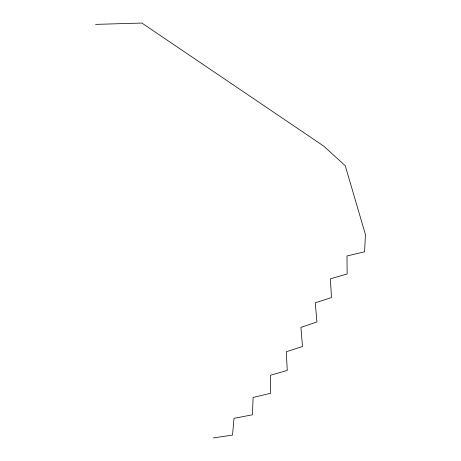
<?xml version="1.0" encoding="UTF-8"?>
<svg xmlns="http://www.w3.org/2000/svg" width="461" height="461" viewBox="0 0 461 461"><rect width="100%" height="100%" fill="white"/><g stroke="black" fill="none" stroke-linecap="round" stroke-linejoin="round"><path stroke-width="0.69" d="M213.224 437.95L232.534 435.092L233.998 418.352L252.409 414.796L253.112 397.474L270.659 393.245L270.498 375.242L287.278 370.425L286.258 351.755L302.508 346.522L300.895 327.391L316.926 321.98L315.266 302.819L331.471 297.547L330.381 278.824L347.139 273.984L346.983 255.993L364.599 251.815L365.435 234.591L345.249 165.706L323.639 146.051L141.902 23.05L95.565 24.381"/></g></svg>
